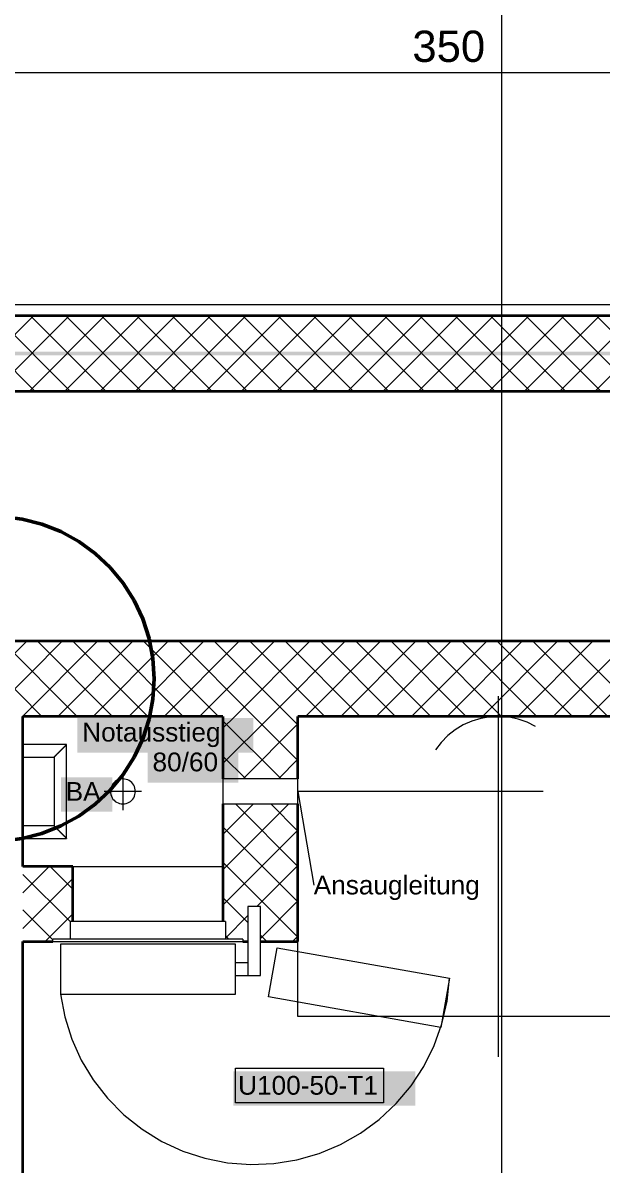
# Model space of a CAD drawing. Extents: x -1132 to 613, y -233 to 616.
# Drawn here: x -973.7 to -927.4, y 448.1 to 539.4 of the extents above; entities that cross this region are included whole.
import ezdxf
from ezdxf.lldxf.tags import DXFTag

# ---------------------------------------------------------------- set-up
doc = ezdxf.new("R2010")
doc.units = 0
doc.layers.get('0').update_dxf_attribs({"lineweight": 13})
for name, color, linetype, lineweight in [('A-____-NOTE-TEXT', 7, 'Continuous', 9), ('A-DETL-____-THIN', 7, 'Continuous', 9), ('A-DETL-GENF-HDLN', 7, '_Verdeckte Linien_', 9), ('A-DOOR-____-HDLN', 7, '_Verdeckte Linien_', 9), ('A-DOOR-____-IDEN', 7, 'Continuous', 5), ('A-DOOR-____-OTLN', 7, 'Continuous', 9), ('A-DOOR-FRAM-OTLN', 7, 'Continuous', 9), ('A-WALL-____-MCUT', 7, 'Continuous', 35), ('A-WALL-____-PATT', 7, 'Continuous', 35), ('I-WALL-____-OTLN', 7, 'Continuous', 9), ('M-HVAC-DUCT-IDEN', 7, 'Continuous', 5), ('M-HVAC-DUCT-OTLN', 7, 'Continuous', 9), ('Q-SPCQ-____-HDLN', 7, '_Verdeckte Linien_', 9), ('S-GRID-____-OTLN', 7, 'Continuous', 5), ('Vertikale Erschließung', 7, 'Continuous', 9)]:
    doc.layers.add(name, color=color, linetype=linetype, lineweight=lineweight)
for name, color, linetype, lineweight, true_color in [('A-DETL-____-OTLN', 5, 'Continuous', 9, 0x0000ff), ('EL01_VVV_Mass Blitzschutz', 3, 'Continuous', 13, 0x00ff00), ('EL01_WAN_Leitung_Potentialausgleich', 1, 'fein_strichliert', 13, 0xff0000)]:
    doc.layers.add(name, color=color, linetype=linetype, lineweight=lineweight, true_color=true_color)
doc.styles.get("Standard").update_dxf_attribs({"font": 'arial.ttf'})
tags = doc.linetypes.add('_Rasterlinie_', pattern=[0.375, 0.2, -0.05, 0.075, -0.05]).pattern_tags.tags
tags[10:11] = [DXFTag(74, 4), DXFTag(75, 0), DXFTag(340, '0'), DXFTag(46, 1.0), DXFTag(50, 0.0), DXFTag(44, 0.0), DXFTag(45, 0.0)]
tags[8:9] = [DXFTag(74, 4), DXFTag(75, 0), DXFTag(340, '0'), DXFTag(46, 1.0), DXFTag(50, 0.0), DXFTag(44, 0.0), DXFTag(45, 0.0)]
tags[6:7] = [DXFTag(74, 4), DXFTag(75, 0), DXFTag(340, '0'), DXFTag(46, 1.0), DXFTag(50, 0.0), DXFTag(44, 0.0), DXFTag(45, 0.0)]
tags[4:5] = [DXFTag(74, 4), DXFTag(75, 0), DXFTag(340, '0'), DXFTag(46, 1.0), DXFTag(50, 0.0), DXFTag(44, 0.0), DXFTag(45, 0.0)]
tags = doc.linetypes.add('_Strichliert - Fein_', pattern=[0.15, 0.1, -0.05]).pattern_tags.tags
tags[6:7] = [DXFTag(74, 4), DXFTag(75, 0), DXFTag(340, '0'), DXFTag(46, 1.0), DXFTag(50, 0.0), DXFTag(44, 0.0), DXFTag(45, 0.0)]
tags[4:5] = [DXFTag(74, 4), DXFTag(75, 0), DXFTag(340, '0'), DXFTag(46, 1.0), DXFTag(50, 0.0), DXFTag(44, 0.0), DXFTag(45, 0.0)]
tags = doc.linetypes.add('_Strichpunkt - Fein_', pattern=[0.2, 0.1, -0.05, 0, -0.05]).pattern_tags.tags
tags[10:11] = [DXFTag(74, 4), DXFTag(75, 0), DXFTag(340, '0'), DXFTag(46, 1.0), DXFTag(50, 0.0), DXFTag(44, 0.0), DXFTag(45, 0.0)]
tags[8:9] = [DXFTag(74, 4), DXFTag(75, 0), DXFTag(340, '0'), DXFTag(46, 1.0), DXFTag(50, 0.0), DXFTag(44, 0.0), DXFTag(45, 0.0)]
tags[6:7] = [DXFTag(74, 4), DXFTag(75, 0), DXFTag(340, '0'), DXFTag(46, 1.0), DXFTag(50, 0.0), DXFTag(44, 0.0), DXFTag(45, 0.0)]
tags[4:5] = [DXFTag(74, 4), DXFTag(75, 0), DXFTag(340, '0'), DXFTag(46, 1.0), DXFTag(50, 0.0), DXFTag(44, 0.0), DXFTag(45, 0.0)]
tags = doc.linetypes.add('_Verdeckte Linien_', pattern=[0.15, 0.1, -0.05]).pattern_tags.tags
tags[6:7] = [DXFTag(74, 4), DXFTag(75, 0), DXFTag(340, '0'), DXFTag(46, 1.0), DXFTag(50, 0.0), DXFTag(44, 0.0), DXFTag(45, 0.0)]
tags[4:5] = [DXFTag(74, 4), DXFTag(75, 0), DXFTag(340, '0'), DXFTag(46, 1.0), DXFTag(50, 0.0), DXFTag(44, 0.0), DXFTag(45, 0.0)]
tags = doc.linetypes.add('fein_strichliert', pattern=[4, 1, -2, 1]).pattern_tags.tags
tags[8:9] = [DXFTag(74, 4), DXFTag(75, 0), DXFTag(340, '0'), DXFTag(46, 0.0), DXFTag(50, 0.0), DXFTag(44, 0.0), DXFTag(45, 0.0)]
tags[6:7] = [DXFTag(74, 4), DXFTag(75, 0), DXFTag(340, '0'), DXFTag(46, 0.0), DXFTag(50, 0.0), DXFTag(44, 0.0), DXFTag(45, 0.0)]
tags[4:5] = [DXFTag(74, 4), DXFTag(75, 0), DXFTag(340, '0'), DXFTag(46, 0.0), DXFTag(50, 0.0), DXFTag(44, 0.0), DXFTag(45, 0.0)]

# ---------------------------------------------------------------- blocks, each defined once
blk = doc.blocks.new('Referenz-A0UJ2EK7XE', base_point=(-1124.077, -162.872))
at = {"layer": 'A-____-NOTE-TEXT', "color": 0, "linetype": 'Continuous', "lineweight": 5, "ltscale": 0.13}
for p, q in [((-965.706, 479.478), (-965.706, 476.478)), ((-966.572, 478.478), (-966.63, 478.361)), ((-966.499, 478.587), (-966.572, 478.478)), ((-966.413, 478.685), (-966.499, 478.587)), ((-966.315, 478.772), (-966.413, 478.685)), ((-966.206, 478.844), (-966.315, 478.772)), ((-966.089, 478.902), (-966.206, 478.844)), ((-965.965, 478.944), (-966.089, 478.902)), ((-965.837, 478.97), (-965.965, 478.944)), ((-965.706, 478.978), (-965.837, 478.97)), ((-965.576, 478.97), (-965.706, 478.978)), ((-965.447, 478.944), (-965.576, 478.97)), ((-965.323, 478.902), (-965.447, 478.944)), ((-965.206, 478.844), (-965.323, 478.902)), ((-965.097, 478.772), (-965.206, 478.844)), ((-964.999, 478.685), (-965.097, 478.772)), ((-964.913, 478.587), (-964.999, 478.685)), ((-964.84, 478.478), (-964.913, 478.587)), ((-964.782, 478.361), (-964.84, 478.478)), ((-964.206, 477.978), (-967.206, 477.978)), ((-966.698, 478.109), (-966.706, 477.978)), ((-966.706, 477.978), (-966.698, 477.848)), ((-966.672, 478.237), (-966.698, 478.109)), ((-966.698, 477.848), (-966.672, 477.719)), ((-966.63, 478.361), (-966.672, 478.237)), ((-966.672, 477.719), (-966.63, 477.596)), ((-966.63, 477.596), (-966.572, 477.478)), ((-966.572, 477.478), (-966.499, 477.369)), ((-964.913, 477.369), (-964.84, 477.478)), ((-964.84, 477.478), (-964.782, 477.596)), ((-964.74, 478.237), (-964.782, 478.361)), ((-964.782, 477.596), (-964.74, 477.719)), ((-964.715, 478.109), (-964.74, 478.237)), ((-964.74, 477.719), (-964.715, 477.848)), ((-964.706, 477.978), (-964.715, 478.109)), ((-964.715, 477.848), (-964.706, 477.978)), ((-966.499, 477.369), (-966.413, 477.271)), ((-966.413, 477.271), (-966.315, 477.185)), ((-966.315, 477.185), (-966.206, 477.112)), ((-966.206, 477.112), (-966.089, 477.054)), ((-966.089, 477.054), (-965.965, 477.012)), ((-965.965, 477.012), (-965.837, 476.987)), ((-965.837, 476.987), (-965.706, 476.978)), ((-965.706, 476.978), (-965.576, 476.987)), ((-965.576, 476.987), (-965.447, 477.012)), ((-965.447, 477.012), (-965.323, 477.054)), ((-965.323, 477.054), (-965.206, 477.112)), ((-965.206, 477.112), (-965.097, 477.185)), ((-965.097, 477.185), (-964.999, 477.271)), ((-964.999, 477.271), (-964.913, 477.369))]:
    blk.add_line(p, q, dxfattribs=at)
at = {"layer": 'A-____-NOTE-TEXT', "color": 7, "linetype": 'Continuous', "lineweight": 5, "ltscale": 0.13, "true_color": 0xffffff}
for points in [[(-969.336, 481.088), (-955.278, 481.088), (-969.336, 483.841)], [(-955.278, 481.088), (-969.336, 483.841), (-955.278, 483.841)], [(-963.713, 478.683), (-956.47, 478.683), (-963.713, 481.46)], [(-956.47, 478.683), (-963.713, 481.46), (-956.47, 481.46)], [(-970.657, 476.35), (-966.54, 476.35), (-970.657, 479.103)], [(-966.54, 476.35), (-970.657, 479.103), (-966.54, 479.103)]]:
    blk.add_solid(points, dxfattribs=at)
at = {"layer": 'A-DETL-____-OTLN', "color": 0, "linetype": '_Strichliert - Fein_', "ltscale": 0.13}
blk.add_line((64.013, 516.859), (-1115.804, 516.859), dxfattribs=at)
at = {"layer": 'A-DETL-____-THIN', "color": 0, "linetype": 'Continuous', "ltscale": 0.13}
for p, q in [((-956.706, 465.778), (-970.706, 465.778)), ((-970.706, 465.778), (-970.706, 461.778)), ((-956.706, 461.778), (-956.706, 465.778)), ((-970.706, 461.778), (-956.706, 461.778))]:
    blk.add_line(p, q, dxfattribs=at)
at = {"layer": 'A-DETL-GENF-HDLN', "color": 0, "linetype": '_Verdeckte Linien_', "ltscale": 0.13}
for p, q in [((-935.706, 485.578), (-935.706, 456.778)), ((-951.706, 459.978), (-951.706, 483.978)), ((-951.706, 483.978), (-940.706, 483.978)), ((-936.335, 483.945), (-937.078, 483.819)), ((-935.582, 483.977), (-936.335, 483.945)), ((-934.831, 483.914), (-935.582, 483.977)), ((-934.093, 483.757), (-934.831, 483.914)), ((-932.706, 483.978), (-919.706, 483.978)), ((-938.489, 483.294), (-939.133, 482.903)), ((-937.8, 483.601), (-938.489, 483.294)), ((-937.078, 483.819), (-937.8, 483.601)), ((-933.381, 483.51), (-934.093, 483.757)), ((-932.706, 483.174), (-933.381, 483.51)), ((-939.724, 482.435), (-940.251, 481.896)), ((-939.133, 482.903), (-939.724, 482.435)), ((-940.251, 481.896), (-940.706, 481.295)), ((-932.106, 477.978), (-951.706, 477.978)), ((-954.076, 461.548), (-953.382, 465.487)), ((-953.382, 465.487), (-939.594, 463.056)), ((-939.594, 463.056), (-940.289, 459.117)), ((-940.289, 459.117), (-954.076, 461.548)), ((-919.706, 459.978), (-951.706, 459.978))]:
    blk.add_line(p, q, dxfattribs=at)
at = {"layer": 'A-DOOR-____-HDLN', "color": 0, "linetype": '_Verdeckte Linien_', "ltscale": 0.13}
for p, q in [((-939.788, 461.22), (-939.593, 463.064)), ((-970.706, 461.778), (-970.36, 459.957)), ((-940.2, 459.413), (-939.788, 461.22)), ((-970.36, 459.957), (-969.8, 458.19)), ((-940.822, 457.666), (-940.2, 459.413)), ((-969.8, 458.19), (-969.036, 456.501)), ((-941.648, 456.006), (-940.822, 457.666)), ((-969.036, 456.501), (-968.076, 454.915)), ((-942.664, 454.456), (-941.648, 456.006)), ((-968.076, 454.915), (-966.936, 453.453)), ((-943.856, 453.036), (-942.664, 454.456)), ((-966.936, 453.453), (-965.63, 452.137)), ((-945.208, 451.768), (-943.856, 453.036)), ((-965.63, 452.137), (-964.178, 450.985)), ((-946.701, 450.669), (-945.208, 451.768)), ((-964.178, 450.985), (-962.6, 450.012)), ((-948.314, 449.754), (-946.701, 450.669)), ((-962.6, 450.012), (-960.917, 449.234)), ((-960.917, 449.234), (-959.154, 448.66)), ((-950.023, 449.037), (-948.314, 449.754)), ((-959.154, 448.66), (-957.336, 448.299)), ((-957.336, 448.299), (-955.488, 448.155)), ((-953.636, 448.232), (-951.805, 448.527)), ((-951.805, 448.527), (-950.023, 449.037)), ((-955.488, 448.155), (-953.636, 448.232))]:
    blk.add_line(p, q, dxfattribs=at)
at = {"layer": 'A-DOOR-____-IDEN', "color": 0, "linetype": 'Continuous', "ltscale": 0.13}
for p, q in [((-956.696, 455.857), (-944.856, 455.857)), ((-956.696, 453.077), (-956.696, 455.857)), ((-944.856, 455.857), (-944.856, 453.077)), ((-944.856, 453.077), (-956.696, 453.077))]:
    blk.add_line(p, q, dxfattribs=at)
at = {"layer": 'A-DOOR-____-IDEN', "color": 7, "linetype": 'Continuous', "ltscale": 0.13, "true_color": 0xffffff}
for points in [[(-956.871, 452.855), (-942.332, 452.855), (-956.871, 455.614)], [(-942.332, 452.855), (-956.871, 455.614), (-942.332, 455.614)]]:
    blk.add_solid(points, dxfattribs=at)
at = {"layer": 'A-DOOR-____-OTLN', "color": 0, "linetype": 'Continuous', "ltscale": 0.13}
for p, q in [((-954.71, 468.778), (-955.71, 468.778)), ((-955.71, 468.778), (-955.71, 463.278)), ((-954.71, 463.278), (-954.71, 468.778)), ((-955.71, 464.278), (-956.706, 464.278)), ((-956.706, 463.278), (-955.71, 463.278)), ((-955.71, 463.278), (-954.71, 463.278))]:
    blk.add_line(p, q, dxfattribs=at)
at = {"layer": 'A-DOOR-FRAM-OTLN', "color": 0, "linetype": 'Continuous', "ltscale": 0.13}
for p, q in [((-969.906, 466.178), (-969.906, 467.578)), ((-957.506, 467.578), (-969.906, 467.578)), ((-957.506, 467.578), (-957.506, 466.178)), ((-971.306, 465.978), (-971.306, 466.178)), ((-956.106, 466.178), (-971.306, 466.178)), ((-971.306, 465.978), (-956.106, 465.978)), ((-956.106, 466.178), (-956.106, 465.978))]:
    blk.add_line(p, q, dxfattribs=at)
at = {"layer": 'A-WALL-____-MCUT', "color": 0, "linetype": 'Continuous', "ltscale": 0.35}
for p, q in [((51.194, 515.978), (-1115.804, 515.978)), ((-1115.804, 509.978), (-789.506, 509.978)), ((-854.606, 489.978), (-1115.804, 489.978)), ((-973.706, 471.978), (-973.706, 483.978)), ((-957.706, 483.978), (-973.706, 483.978)), ((-957.706, 483.978), (-957.706, 478.978)), ((-864.606, 483.978), (-951.706, 483.978)), ((-951.706, 478.978), (-951.706, 483.978)), ((-957.706, 476.978), (-957.706, 467.578)), ((-951.706, 465.978), (-951.706, 476.978)), ((-969.706, 471.978), (-973.706, 471.978)), ((-969.706, 467.578), (-969.706, 471.978)), ((-973.706, 390.578), (-973.706, 465.978)), ((-973.706, 465.978), (-971.306, 465.978)), ((-956.106, 465.978), (-955.71, 465.978)), ((-954.71, 465.978), (-951.706, 465.978))]:
    blk.add_line(p, q, dxfattribs=at)
at = {"layer": 'A-WALL-____-PATT', "color": 0, "linetype": 'Continuous', "lineweight": 9, "ltscale": 0.13}
for p, q in [((-978.842, 509.978), (-972.842, 515.978)), ((-972.74, 509.978), (-978.74, 515.978)), ((-976.014, 509.978), (-970.014, 515.978)), ((-969.911, 509.978), (-975.911, 515.978)), ((-973.185, 509.978), (-967.185, 515.978)), ((-967.083, 509.978), (-973.083, 515.978)), ((-970.357, 509.978), (-964.357, 515.978)), ((-964.255, 509.978), (-970.255, 515.978)), ((-967.529, 509.978), (-961.529, 515.978)), ((-961.426, 509.978), (-967.426, 515.978)), ((-964.7, 509.978), (-958.7, 515.978)), ((-958.598, 509.978), (-964.598, 515.978)), ((-961.872, 509.978), (-955.872, 515.978)), ((-955.769, 509.978), (-961.769, 515.978)), ((-959.043, 509.978), (-953.043, 515.978)), ((-952.941, 509.978), (-958.941, 515.978)), ((-956.215, 509.978), (-950.215, 515.978)), ((-950.112, 509.978), (-956.112, 515.978)), ((-953.386, 509.978), (-947.386, 515.978)), ((-947.284, 509.978), (-953.284, 515.978)), ((-950.558, 509.978), (-944.558, 515.978)), ((-944.456, 509.978), (-950.456, 515.978)), ((-947.73, 509.978), (-941.73, 515.978)), ((-941.627, 509.978), (-947.627, 515.978)), ((-944.901, 509.978), (-938.901, 515.978)), ((-938.799, 509.978), (-944.799, 515.978)), ((-942.073, 509.978), (-936.073, 515.978)), ((-935.97, 509.978), (-941.97, 515.978)), ((-939.244, 509.978), (-933.244, 515.978)), ((-933.142, 509.978), (-939.142, 515.978)), ((-936.416, 509.978), (-930.416, 515.978)), ((-930.313, 509.978), (-936.313, 515.978)), ((-933.588, 509.978), (-927.588, 515.978)), ((-927.485, 509.978), (-933.485, 515.978)), ((-930.759, 509.978), (-924.759, 515.978)), ((-924.657, 509.978), (-930.657, 515.978)), ((-927.931, 509.978), (-921.931, 515.978)), ((-921.828, 509.978), (-927.828, 515.978)), ((-979.387, 483.978), (-973.387, 489.978)), ((-972.196, 483.978), (-978.196, 489.978)), ((-976.558, 483.978), (-970.558, 489.978)), ((-969.367, 483.978), (-975.367, 489.978)), ((-973.73, 483.978), (-967.73, 489.978)), ((-966.539, 483.978), (-972.539, 489.978)), ((-970.901, 483.978), (-964.901, 489.978)), ((-963.71, 483.978), (-969.71, 489.978)), ((-968.073, 483.978), (-962.073, 489.978)), ((-960.882, 483.978), (-966.882, 489.978)), ((-965.244, 483.978), (-959.244, 489.978)), ((-958.054, 483.978), (-964.054, 489.978)), ((-962.416, 483.978), (-956.416, 489.978)), ((-955.225, 483.978), (-961.225, 489.978)), ((-959.588, 483.978), (-953.588, 489.978)), ((-952.397, 483.978), (-958.397, 489.978)), ((-956.759, 483.978), (-950.759, 489.978)), ((-949.568, 483.978), (-955.568, 489.978)), ((-953.931, 483.978), (-947.931, 489.978)), ((-946.74, 483.978), (-952.74, 489.978)), ((-951.102, 483.978), (-945.102, 489.978)), ((-943.911, 483.978), (-949.911, 489.978)), ((-948.274, 483.978), (-942.274, 489.978)), ((-941.083, 483.978), (-947.083, 489.978)), ((-945.445, 483.978), (-939.445, 489.978)), ((-938.255, 483.978), (-944.255, 489.978)), ((-942.617, 483.978), (-936.617, 489.978)), ((-935.426, 483.978), (-941.426, 489.978)), ((-939.789, 483.978), (-933.789, 489.978)), ((-932.598, 483.978), (-938.598, 489.978)), ((-936.96, 483.978), (-930.96, 489.978)), ((-929.769, 483.978), (-935.769, 489.978)), ((-934.132, 483.978), (-928.132, 489.978)), ((-926.941, 483.978), (-932.941, 489.978)), ((-931.303, 483.978), (-925.303, 489.978)), ((-924.112, 483.978), (-930.112, 489.978)), ((-928.475, 483.978), (-922.475, 489.978)), ((-957.706, 483.031), (-956.759, 483.978)), ((-957.706, 480.203), (-953.931, 483.978)), ((-951.706, 480.459), (-955.225, 483.978)), ((-951.706, 483.288), (-952.397, 483.978)), ((-953.054, 478.978), (-957.706, 483.631)), ((-956.102, 478.978), (-951.706, 483.374)), ((-955.882, 478.978), (-957.706, 480.802)), ((-953.274, 478.978), (-951.706, 480.546)), ((-957.706, 474.546), (-955.274, 476.978)), ((-957.706, 471.718), (-952.445, 476.978)), ((-951.706, 471.974), (-956.71, 476.978)), ((-951.706, 474.802), (-953.882, 476.978)), ((-951.706, 469.145), (-957.706, 475.145)), ((-957.706, 468.889), (-951.706, 474.889)), ((-951.706, 466.317), (-957.706, 472.317)), ((-954.989, 468.778), (-951.706, 472.061)), ((-973.706, 469.86), (-971.588, 471.978)), ((-969.906, 467.546), (-973.706, 471.346)), ((-969.706, 470.175), (-971.509, 471.978)), ((-973.706, 467.031), (-969.706, 471.031)), ((-955.71, 467.492), (-957.706, 469.489)), ((-971.306, 466.118), (-973.706, 468.518)), ((-954.71, 466.229), (-951.706, 469.232)), ((-971.931, 465.978), (-969.706, 468.203)), ((-957.506, 466.261), (-955.71, 468.057)), ((-957.224, 466.178), (-957.506, 466.46)), ((-954.196, 465.978), (-954.71, 466.492)), ((-952.132, 465.978), (-951.706, 466.404))]:
    blk.add_line(p, q, dxfattribs=at)
at = {"layer": 'I-WALL-____-OTLN', "color": 0, "linetype": 'Continuous', "ltscale": 0.13}
blk.add_line((-969.706, 471.978), (-957.706, 471.978), dxfattribs=at)
at = {"layer": 'M-HVAC-DUCT-IDEN', "color": 0, "linetype": 'Continuous', "ltscale": 0.13}
blk.add_line((-951.706, 477.978), (-950.449, 470.475), dxfattribs=at)
at = {"layer": 'M-HVAC-DUCT-OTLN', "color": 0, "linetype": '_Strichpunkt - Fein_', "ltscale": 0.13}
for p, q in [((-951.706, 478.978), (-957.706, 478.978)), ((-957.706, 478.978), (-957.706, 476.978)), ((-951.706, 476.978), (-951.706, 478.978)), ((-957.706, 476.978), (-951.706, 476.978))]:
    blk.add_line(p, q, dxfattribs=at)
at = {"layer": 'Q-SPCQ-____-HDLN', "color": 0, "linetype": '_Verdeckte Linien_', "ltscale": 0.13}
blk.add_line((-935.706, 483.978), (-935.706, 459.978), dxfattribs=at)
at = {"layer": 'S-GRID-____-OTLN', "color": 0, "linetype": '_Rasterlinie_', "ltscale": 0.13}
blk.add_line((-935.406, -159.103), (-935.406, 585.978), dxfattribs=at)
at = {"layer": 'Vertikale Erschließung', "color": 0, "linetype": 'Continuous', "ltscale": 0.13}
for p, q in [((-970.206, 481.728), (-973.706, 481.728)), ((-970.809, 481.125), (-970.804, 481.131)), ((-970.804, 481.131), (-970.798, 481.136)), ((-970.798, 481.136), (-970.793, 481.141)), ((-970.793, 481.141), (-970.788, 481.147)), ((-970.788, 481.147), (-970.782, 481.152)), ((-970.782, 481.152), (-970.777, 481.158)), ((-970.777, 481.158), (-970.771, 481.163)), ((-970.771, 481.163), (-970.766, 481.168)), ((-970.766, 481.168), (-970.76, 481.174)), ((-970.76, 481.174), (-970.755, 481.179)), ((-970.755, 481.179), (-970.75, 481.185)), ((-970.75, 481.185), (-970.744, 481.19)), ((-970.744, 481.19), (-970.739, 481.196)), ((-970.739, 481.196), (-970.733, 481.201)), ((-970.733, 481.201), (-970.728, 481.206)), ((-970.728, 481.206), (-970.722, 481.212)), ((-970.722, 481.212), (-970.717, 481.217)), ((-970.717, 481.217), (-970.712, 481.223)), ((-970.712, 481.223), (-970.706, 481.228)), ((-970.706, 481.228), (-970.701, 481.234)), ((-970.701, 481.234), (-970.695, 481.239)), ((-970.695, 481.239), (-970.69, 481.245)), ((-970.69, 481.245), (-970.684, 481.25)), ((-970.684, 481.25), (-970.679, 481.256)), ((-970.679, 481.256), (-970.674, 481.261)), ((-970.674, 481.261), (-970.668, 481.266)), ((-970.668, 481.266), (-970.663, 481.272)), ((-970.663, 481.272), (-970.657, 481.277)), ((-970.657, 481.277), (-970.652, 481.283)), ((-970.652, 481.283), (-970.646, 481.288)), ((-970.646, 481.288), (-970.641, 481.294)), ((-970.641, 481.294), (-970.635, 481.299)), ((-970.635, 481.299), (-970.63, 481.304)), ((-970.63, 481.304), (-970.625, 481.31)), ((-970.625, 481.31), (-970.619, 481.315)), ((-970.619, 481.315), (-970.614, 481.32)), ((-970.614, 481.32), (-970.608, 481.326)), ((-970.608, 481.326), (-970.603, 481.331)), ((-970.603, 481.331), (-970.598, 481.336)), ((-970.598, 481.336), (-970.592, 481.342)), ((-970.592, 481.342), (-970.587, 481.347)), ((-970.587, 481.347), (-970.582, 481.352)), ((-970.582, 481.352), (-970.577, 481.358)), ((-970.577, 481.358), (-970.571, 481.363)), ((-970.571, 481.363), (-970.566, 481.368)), ((-970.566, 481.368), (-970.561, 481.373)), ((-970.561, 481.373), (-970.556, 481.379)), ((-970.556, 481.379), (-970.551, 481.384)), ((-970.551, 481.384), (-970.546, 481.389)), ((-970.546, 481.389), (-970.54, 481.394)), ((-970.54, 481.394), (-970.535, 481.399)), ((-970.535, 481.399), (-970.53, 481.404)), ((-970.53, 481.404), (-970.525, 481.409)), ((-970.525, 481.409), (-970.52, 481.415)), ((-970.52, 481.415), (-970.515, 481.42)), ((-970.515, 481.42), (-970.51, 481.425)), ((-970.51, 481.425), (-970.505, 481.43)), ((-970.505, 481.43), (-970.5, 481.435)), ((-970.5, 481.435), (-970.495, 481.44)), ((-970.495, 481.44), (-970.49, 481.444)), ((-970.49, 481.444), (-970.485, 481.449)), ((-970.485, 481.449), (-970.48, 481.454)), ((-970.48, 481.454), (-970.475, 481.459)), ((-970.475, 481.459), (-970.47, 481.464)), ((-970.47, 481.464), (-970.466, 481.469)), ((-970.466, 481.469), (-970.461, 481.474)), ((-970.461, 481.474), (-970.456, 481.478)), ((-970.456, 481.478), (-970.451, 481.483)), ((-970.451, 481.483), (-970.447, 481.488)), ((-970.447, 481.488), (-970.442, 481.492)), ((-970.442, 481.492), (-970.438, 481.497)), ((-970.438, 481.497), (-970.433, 481.501)), ((-970.433, 481.501), (-970.428, 481.506)), ((-970.428, 481.506), (-970.424, 481.511)), ((-970.424, 481.511), (-970.419, 481.515)), ((-970.419, 481.515), (-970.415, 481.519)), ((-970.415, 481.519), (-970.411, 481.524)), ((-970.411, 481.524), (-970.406, 481.528)), ((-970.406, 481.528), (-970.402, 481.533)), ((-970.402, 481.533), (-970.393, 481.541)), ((-970.393, 481.541), (-970.385, 481.55)), ((-970.385, 481.55), (-970.376, 481.558)), ((-970.376, 481.558), (-970.368, 481.566)), ((-970.368, 481.566), (-970.36, 481.574)), ((-970.36, 481.574), (-970.353, 481.582)), ((-970.353, 481.582), (-970.349, 481.586)), ((-970.349, 481.586), (-970.345, 481.589)), ((-970.345, 481.589), (-970.341, 481.593)), ((-970.341, 481.593), (-970.338, 481.597)), ((-970.338, 481.597), (-970.334, 481.601)), ((-970.334, 481.601), (-970.33, 481.604)), ((-970.33, 481.604), (-970.327, 481.608)), ((-970.327, 481.608), (-970.323, 481.611)), ((-970.323, 481.611), (-970.32, 481.615)), ((-970.32, 481.615), (-970.316, 481.618)), ((-970.316, 481.618), (-970.313, 481.622)), ((-970.313, 481.622), (-970.309, 481.625)), ((-970.309, 481.625), (-970.303, 481.631)), ((-970.303, 481.631), (-970.297, 481.638)), ((-970.297, 481.638), (-970.29, 481.644)), ((-970.29, 481.644), (-970.284, 481.65)), ((-970.284, 481.65), (-970.279, 481.656)), ((-970.279, 481.656), (-970.273, 481.661)), ((-970.273, 481.661), (-970.268, 481.667)), ((-970.268, 481.667), (-970.263, 481.672)), ((-970.263, 481.672), (-970.258, 481.677)), ((-970.258, 481.677), (-970.253, 481.681)), ((-970.253, 481.681), (-970.248, 481.686)), ((-970.248, 481.686), (-970.244, 481.69)), ((-970.244, 481.69), (-970.24, 481.694)), ((-970.24, 481.694), (-970.236, 481.698)), ((-970.236, 481.698), (-970.233, 481.702)), ((-970.233, 481.702), (-970.229, 481.705)), ((-970.229, 481.705), (-970.226, 481.708)), ((-970.226, 481.708), (-970.223, 481.711)), ((-970.223, 481.711), (-970.218, 481.716)), ((-970.218, 481.716), (-970.214, 481.721)), ((-970.214, 481.721), (-970.21, 481.724)), ((-970.21, 481.724), (-970.208, 481.726)), ((-970.208, 481.726), (-970.207, 481.728)), ((-970.207, 481.728), (-970.206, 481.728)), ((-970.206, 474.228), (-970.206, 481.728)), ((-973.706, 480.728), (-971.206, 480.728)), ((-971.206, 480.729), (-971.204, 480.73)), ((-971.206, 480.728), (-971.206, 480.729)), ((-971.206, 480.728), (-971.206, 475.228)), ((-971.204, 480.73), (-971.202, 480.733)), ((-971.202, 480.733), (-971.198, 480.736)), ((-971.198, 480.736), (-971.194, 480.74)), ((-971.194, 480.74), (-971.189, 480.745)), ((-971.189, 480.745), (-971.186, 480.748)), ((-971.186, 480.748), (-971.183, 480.751)), ((-971.183, 480.751), (-971.18, 480.755)), ((-971.18, 480.755), (-971.176, 480.758)), ((-971.176, 480.758), (-971.172, 480.762)), ((-971.172, 480.762), (-971.168, 480.766)), ((-971.168, 480.766), (-971.164, 480.771)), ((-971.164, 480.771), (-971.159, 480.775)), ((-971.159, 480.775), (-971.154, 480.78)), ((-971.154, 480.78), (-971.15, 480.785)), ((-971.15, 480.785), (-971.144, 480.79)), ((-971.144, 480.79), (-971.139, 480.795)), ((-971.139, 480.795), (-971.134, 480.801)), ((-971.134, 480.801), (-971.128, 480.807)), ((-971.128, 480.807), (-971.122, 480.813)), ((-971.122, 480.813), (-971.116, 480.819)), ((-971.116, 480.819), (-971.109, 480.825)), ((-971.109, 480.825), (-971.103, 480.832)), ((-971.103, 480.832), (-971.099, 480.835)), ((-971.099, 480.835), (-971.096, 480.838)), ((-971.096, 480.838), (-971.093, 480.842)), ((-971.093, 480.842), (-971.089, 480.845)), ((-971.089, 480.845), (-971.085, 480.849)), ((-971.085, 480.849), (-971.082, 480.852)), ((-971.082, 480.852), (-971.078, 480.856)), ((-971.078, 480.856), (-971.075, 480.86)), ((-971.075, 480.86), (-971.071, 480.863)), ((-971.071, 480.863), (-971.067, 480.867)), ((-971.067, 480.867), (-971.063, 480.871)), ((-971.063, 480.871), (-971.06, 480.875)), ((-971.06, 480.875), (-971.052, 480.883)), ((-971.052, 480.883), (-971.044, 480.89)), ((-971.044, 480.89), (-971.036, 480.899)), ((-971.036, 480.899), (-971.027, 480.907)), ((-971.027, 480.907), (-971.019, 480.915)), ((-971.019, 480.915), (-971.01, 480.924)), ((-971.01, 480.924), (-971.002, 480.933)), ((-971.002, 480.933), (-970.993, 480.941)), ((-970.993, 480.941), (-970.984, 480.95)), ((-970.984, 480.95), (-970.975, 480.96)), ((-970.975, 480.96), (-970.965, 480.969)), ((-970.965, 480.969), (-970.956, 480.978)), ((-970.956, 480.978), (-970.951, 480.983)), ((-970.951, 480.983), (-970.947, 480.988)), ((-970.947, 480.988), (-970.942, 480.993)), ((-970.942, 480.993), (-970.937, 480.997)), ((-970.937, 480.997), (-970.932, 481.002)), ((-970.932, 481.002), (-970.927, 481.007)), ((-970.927, 481.007), (-970.922, 481.012)), ((-970.922, 481.012), (-970.917, 481.017)), ((-970.917, 481.017), (-970.913, 481.022)), ((-970.913, 481.022), (-970.908, 481.027)), ((-970.908, 481.027), (-970.902, 481.032)), ((-970.902, 481.032), (-970.897, 481.037)), ((-970.897, 481.037), (-970.892, 481.042)), ((-970.892, 481.042), (-970.887, 481.047)), ((-970.887, 481.047), (-970.882, 481.052)), ((-970.882, 481.052), (-970.877, 481.057)), ((-970.877, 481.057), (-970.872, 481.062)), ((-970.872, 481.062), (-970.867, 481.068)), ((-970.867, 481.068), (-970.862, 481.073)), ((-970.862, 481.073), (-970.856, 481.078)), ((-970.856, 481.078), (-970.851, 481.083)), ((-970.851, 481.083), (-970.846, 481.088)), ((-970.846, 481.088), (-970.841, 481.094)), ((-970.841, 481.094), (-970.836, 481.099)), ((-970.836, 481.099), (-970.83, 481.104)), ((-970.83, 481.104), (-970.825, 481.109)), ((-970.825, 481.109), (-970.82, 481.115)), ((-970.82, 481.115), (-970.814, 481.12)), ((-970.814, 481.12), (-970.809, 481.125)), ((-971.206, 475.228), (-973.706, 475.228)), ((-971.206, 475.228), (-971.206, 475.228)), ((-971.206, 475.228), (-971.204, 475.226)), ((-971.204, 475.226), (-971.202, 475.224)), ((-971.202, 475.224), (-971.198, 475.221)), ((-971.198, 475.221), (-971.194, 475.216)), ((-971.194, 475.216), (-971.189, 475.211)), ((-971.189, 475.211), (-971.186, 475.208)), ((-971.186, 475.208), (-971.183, 475.205)), ((-971.183, 475.205), (-971.18, 475.202)), ((-971.18, 475.202), (-971.176, 475.198)), ((-971.176, 475.198), (-971.172, 475.194)), ((-971.172, 475.194), (-971.168, 475.19)), ((-971.168, 475.19), (-971.164, 475.186)), ((-971.164, 475.186), (-971.159, 475.181)), ((-971.159, 475.181), (-971.155, 475.177)), ((-971.155, 475.177), (-971.15, 475.172)), ((-971.15, 475.172), (-971.144, 475.167)), ((-971.144, 475.167), (-971.139, 475.161)), ((-971.139, 475.161), (-971.134, 475.156)), ((-971.134, 475.156), (-971.128, 475.15)), ((-971.128, 475.15), (-971.122, 475.144)), ((-971.122, 475.144), (-971.116, 475.138)), ((-971.116, 475.138), (-971.109, 475.131)), ((-971.109, 475.131), (-971.103, 475.125)), ((-971.103, 475.125), (-971.099, 475.122)), ((-971.099, 475.122), (-971.096, 475.118)), ((-971.096, 475.118), (-971.093, 475.115)), ((-971.093, 475.115), (-971.089, 475.111)), ((-971.089, 475.111), (-971.086, 475.108)), ((-971.086, 475.108), (-971.082, 475.104)), ((-971.082, 475.104), (-971.078, 475.1)), ((-971.078, 475.1), (-971.075, 475.097)), ((-971.075, 475.097), (-971.071, 475.093)), ((-971.071, 475.093), (-971.067, 475.089)), ((-971.067, 475.089), (-971.063, 475.086)), ((-971.063, 475.086), (-971.06, 475.082)), ((-971.06, 475.082), (-971.052, 475.074)), ((-971.052, 475.074), (-971.044, 475.066)), ((-971.044, 475.066), (-971.036, 475.058)), ((-971.036, 475.058), (-971.027, 475.05)), ((-971.027, 475.05), (-971.019, 475.041)), ((-971.019, 475.041), (-971.01, 475.033)), ((-971.01, 475.033), (-971.002, 475.024)), ((-971.002, 475.024), (-970.993, 475.015)), ((-970.993, 475.015), (-970.984, 475.006)), ((-970.984, 475.006), (-970.975, 474.997)), ((-970.975, 474.997), (-970.965, 474.988)), ((-970.965, 474.988), (-970.956, 474.978)), ((-970.956, 474.978), (-970.951, 474.974)), ((-970.951, 474.974), (-970.947, 474.969)), ((-970.947, 474.969), (-970.942, 474.964)), ((-970.942, 474.964), (-970.937, 474.959)), ((-970.937, 474.959), (-970.932, 474.954)), ((-970.932, 474.954), (-970.927, 474.95)), ((-970.927, 474.95), (-970.922, 474.945)), ((-970.922, 474.945), (-970.917, 474.94)), ((-970.917, 474.94), (-970.912, 474.935)), ((-970.912, 474.935), (-970.907, 474.93)), ((-970.907, 474.93), (-970.902, 474.925)), ((-970.902, 474.925), (-970.897, 474.92)), ((-970.897, 474.92), (-970.892, 474.914)), ((-970.892, 474.914), (-970.887, 474.909)), ((-970.887, 474.909), (-970.882, 474.904)), ((-970.882, 474.904), (-970.877, 474.899)), ((-970.877, 474.899), (-970.872, 474.894)), ((-970.872, 474.894), (-970.867, 474.889)), ((-970.867, 474.889), (-970.862, 474.884)), ((-970.862, 474.884), (-970.856, 474.878)), ((-970.856, 474.878), (-970.851, 474.873)), ((-970.851, 474.873), (-970.846, 474.868)), ((-970.846, 474.868), (-970.841, 474.863)), ((-970.841, 474.863), (-970.836, 474.858)), ((-970.836, 474.858), (-970.83, 474.852)), ((-970.83, 474.852), (-970.825, 474.847)), ((-970.825, 474.847), (-970.82, 474.842)), ((-970.82, 474.842), (-970.814, 474.837)), ((-970.814, 474.837), (-970.809, 474.831)), ((-970.809, 474.831), (-970.804, 474.826)), ((-970.804, 474.826), (-970.798, 474.821)), ((-970.798, 474.821), (-970.793, 474.815)), ((-970.793, 474.815), (-970.788, 474.81)), ((-970.788, 474.81), (-970.782, 474.804)), ((-970.782, 474.804), (-970.777, 474.799)), ((-970.777, 474.799), (-970.771, 474.794)), ((-970.771, 474.794), (-970.766, 474.788)), ((-970.766, 474.788), (-970.761, 474.783)), ((-970.761, 474.783), (-970.755, 474.777)), ((-970.755, 474.777), (-970.75, 474.772)), ((-970.75, 474.772), (-970.744, 474.766)), ((-970.744, 474.766), (-970.739, 474.761)), ((-970.739, 474.761), (-970.733, 474.755)), ((-970.733, 474.755), (-970.728, 474.75)), ((-970.728, 474.75), (-970.722, 474.745)), ((-970.722, 474.745), (-970.717, 474.739)), ((-970.717, 474.739), (-970.712, 474.734)), ((-973.706, 474.228), (-970.206, 474.228)), ((-970.712, 474.734), (-970.706, 474.728)), ((-970.706, 474.728), (-970.701, 474.723)), ((-970.701, 474.723), (-970.695, 474.717)), ((-970.695, 474.717), (-970.69, 474.712)), ((-970.69, 474.712), (-970.684, 474.707)), ((-970.684, 474.707), (-970.679, 474.701)), ((-970.679, 474.701), (-970.673, 474.696)), ((-970.673, 474.696), (-970.668, 474.69)), ((-970.668, 474.69), (-970.663, 474.685)), ((-970.663, 474.685), (-970.657, 474.679)), ((-970.657, 474.679), (-970.652, 474.674)), ((-970.652, 474.674), (-970.646, 474.668)), ((-970.646, 474.668), (-970.641, 474.663)), ((-970.641, 474.663), (-970.635, 474.658)), ((-970.635, 474.658), (-970.63, 474.652)), ((-970.63, 474.652), (-970.625, 474.647)), ((-970.625, 474.647), (-970.619, 474.641)), ((-970.619, 474.641), (-970.614, 474.636)), ((-970.614, 474.636), (-970.609, 474.631)), ((-970.609, 474.631), (-970.603, 474.625)), ((-970.603, 474.625), (-970.598, 474.62)), ((-970.598, 474.62), (-970.593, 474.615)), ((-970.593, 474.615), (-970.587, 474.609)), ((-970.587, 474.609), (-970.582, 474.604)), ((-970.582, 474.604), (-970.577, 474.599)), ((-970.577, 474.599), (-970.571, 474.594)), ((-970.571, 474.594), (-970.566, 474.588)), ((-970.566, 474.588), (-970.561, 474.583)), ((-970.561, 474.583), (-970.556, 474.578)), ((-970.556, 474.578), (-970.551, 474.573)), ((-970.551, 474.573), (-970.545, 474.568)), ((-970.545, 474.568), (-970.54, 474.563)), ((-970.54, 474.563), (-970.535, 474.557)), ((-970.535, 474.557), (-970.53, 474.552)), ((-970.53, 474.552), (-970.525, 474.547)), ((-970.525, 474.547), (-970.52, 474.542)), ((-970.52, 474.542), (-970.515, 474.537)), ((-970.515, 474.537), (-970.51, 474.532)), ((-970.51, 474.532), (-970.505, 474.527)), ((-970.505, 474.527), (-970.5, 474.522)), ((-970.5, 474.522), (-970.495, 474.517)), ((-970.495, 474.517), (-970.49, 474.512)), ((-970.49, 474.512), (-970.485, 474.507)), ((-970.485, 474.507), (-970.48, 474.502)), ((-970.48, 474.502), (-970.475, 474.497)), ((-970.475, 474.497), (-970.47, 474.492)), ((-970.47, 474.492), (-970.466, 474.488)), ((-970.466, 474.488), (-970.461, 474.483)), ((-970.461, 474.483), (-970.456, 474.478)), ((-970.456, 474.478), (-970.451, 474.474)), ((-970.451, 474.474), (-970.447, 474.469)), ((-970.447, 474.469), (-970.442, 474.464)), ((-970.442, 474.464), (-970.437, 474.46)), ((-970.437, 474.46), (-970.433, 474.455)), ((-970.433, 474.455), (-970.428, 474.451)), ((-970.428, 474.451), (-970.424, 474.446)), ((-970.424, 474.446), (-970.419, 474.442)), ((-970.419, 474.442), (-970.415, 474.437)), ((-970.415, 474.437), (-970.41, 474.433)), ((-970.41, 474.433), (-970.406, 474.428)), ((-970.406, 474.428), (-970.402, 474.424)), ((-970.402, 474.424), (-970.393, 474.415)), ((-970.393, 474.415), (-970.385, 474.407)), ((-970.385, 474.407), (-970.376, 474.399)), ((-970.376, 474.399), (-970.368, 474.39)), ((-970.368, 474.39), (-970.36, 474.382)), ((-970.36, 474.382), (-970.353, 474.375)), ((-970.353, 474.375), (-970.349, 474.371)), ((-970.349, 474.371), (-970.345, 474.367)), ((-970.345, 474.367), (-970.341, 474.363)), ((-970.341, 474.363), (-970.337, 474.36)), ((-970.337, 474.36), (-970.334, 474.356)), ((-970.334, 474.356), (-970.33, 474.352)), ((-970.33, 474.352), (-970.327, 474.349)), ((-970.327, 474.349), (-970.323, 474.345)), ((-970.323, 474.345), (-970.32, 474.342)), ((-970.32, 474.342), (-970.316, 474.338)), ((-970.316, 474.338), (-970.313, 474.335)), ((-970.313, 474.335), (-970.309, 474.332)), ((-970.309, 474.332), (-970.303, 474.325)), ((-970.303, 474.325), (-970.297, 474.319)), ((-970.297, 474.319), (-970.29, 474.313)), ((-970.29, 474.313), (-970.284, 474.307)), ((-970.284, 474.307), (-970.279, 474.301)), ((-970.279, 474.301), (-970.273, 474.295)), ((-970.273, 474.295), (-970.268, 474.29)), ((-970.268, 474.29), (-970.263, 474.285)), ((-970.263, 474.285), (-970.258, 474.28)), ((-970.258, 474.28), (-970.253, 474.275)), ((-970.253, 474.275), (-970.248, 474.271)), ((-970.248, 474.271), (-970.244, 474.266)), ((-970.244, 474.266), (-970.24, 474.262)), ((-970.24, 474.262), (-970.236, 474.258)), ((-970.236, 474.258), (-970.233, 474.255)), ((-970.233, 474.255), (-970.229, 474.251)), ((-970.229, 474.251), (-970.226, 474.248)), ((-970.226, 474.248), (-970.223, 474.245)), ((-970.223, 474.245), (-970.218, 474.24)), ((-970.218, 474.24), (-970.214, 474.236)), ((-970.214, 474.236), (-970.21, 474.233)), ((-970.21, 474.233), (-970.208, 474.23)), ((-970.208, 474.23), (-970.207, 474.229)), ((-970.207, 474.229), (-970.206, 474.228))]:
    blk.add_line(p, q, dxfattribs=at)
at = {"layer": 'A-____-NOTE-TEXT', "color": 0, "linetype": 'Continuous', "lineweight": 5, "ltscale": 0.13, "char_height": 1.5, "attachment_point": 1}
for s, insert in [('{\\fArial;Notausstieg}', (-968.961, 483.466)), ('{\\fArial;80/60}', (-963.338, 481.085)), ('{\\fArial;BA}', (-970.282, 478.728))]:
    blk.add_mtext(s, dxfattribs=dict(at, insert=insert))
at = {"layer": 'A-DOOR-____-IDEN', "color": 0, "linetype": 'Continuous', "ltscale": 0.13, "insert": (-956.496, 455.239), "char_height": 1.5, "attachment_point": 1}
blk.add_mtext('{\\fArial;U100-50-T1}', dxfattribs=at)
at = {"layer": 'M-HVAC-DUCT-IDEN', "color": 0, "linetype": 'Continuous', "ltscale": 0.13, "insert": (-950.449, 471.247), "char_height": 1.5, "attachment_point": 1}
blk.add_mtext('{\\fArial;Ansaugleitung}', dxfattribs=at)
blk = doc.blocks.new('Kreis-A0UJ2ELXXE', base_point=(-989.204, 474.004))
at = {"color": 0, "linetype": 'ByBlock', "lineweight": -2, "ltscale": 0.5}
for p, q in [((-978.64, 499.748), (-980.221, 499.342)), ((-977.02, 499.953), (-978.64, 499.748)), ((-975.388, 499.953), (-977.02, 499.953)), ((-973.768, 499.748), (-975.388, 499.953)), ((-972.187, 499.342), (-973.768, 499.748)), ((-981.739, 498.741), (-983.17, 497.955)), ((-980.221, 499.342), (-981.739, 498.741)), ((-970.669, 498.741), (-972.187, 499.342)), ((-969.238, 497.955), (-970.669, 498.741)), ((-983.17, 497.955), (-984.491, 496.995)), ((-967.918, 496.995), (-969.238, 497.955)), ((-984.491, 496.995), (-985.681, 495.877)), ((-966.728, 495.877), (-967.918, 496.995)), ((-985.681, 495.877), (-986.721, 494.62)), ((-965.687, 494.62), (-966.728, 495.877)), ((-986.721, 494.62), (-987.596, 493.241)), ((-964.812, 493.241), (-965.687, 494.62)), ((-987.596, 493.241), (-988.291, 491.764)), ((-964.117, 491.764), (-964.812, 493.241)), ((-988.291, 491.764), (-988.796, 490.211)), ((-963.613, 490.211), (-964.117, 491.764)), ((-988.796, 490.211), (-989.102, 488.608)), ((-963.307, 488.608), (-963.613, 490.211)), ((-989.102, 488.608), (-989.204, 486.978)), ((-963.204, 486.978), (-963.307, 488.608)), ((-989.204, 486.978), (-989.102, 485.349)), ((-963.307, 485.349), (-963.204, 486.978)), ((-989.102, 485.349), (-988.796, 483.745)), ((-963.613, 483.745), (-963.307, 485.349)), ((-988.796, 483.745), (-988.291, 482.193)), ((-964.117, 482.193), (-963.613, 483.745)), ((-988.291, 482.193), (-987.596, 480.716)), ((-964.812, 480.716), (-964.117, 482.193)), ((-987.596, 480.716), (-986.721, 479.337)), ((-965.687, 479.337), (-964.812, 480.716)), ((-986.721, 479.337), (-985.681, 478.079)), ((-966.728, 478.079), (-965.687, 479.337)), ((-985.681, 478.079), (-984.491, 476.962)), ((-967.918, 476.962), (-966.728, 478.079)), ((-984.491, 476.962), (-983.17, 476.002)), ((-969.238, 476.002), (-967.918, 476.962)), ((-983.17, 476.002), (-981.739, 475.216)), ((-970.669, 475.216), (-969.238, 476.002)), ((-981.739, 475.216), (-980.221, 474.615)), ((-972.187, 474.615), (-970.669, 475.216)), ((-980.221, 474.615), (-978.64, 474.209)), ((-978.64, 474.209), (-977.02, 474.004)), ((-977.02, 474.004), (-975.388, 474.004)), ((-975.388, 474.004), (-973.768, 474.209)), ((-973.768, 474.209), (-972.187, 474.615))]:
    blk.add_line(p, q, dxfattribs=at)
blk = doc.blocks.new('Maß-A0UJ2EPFXE', base_point=(-976.615, 512.978))
at = {"color": 0, "lineweight": -2}
for p, q in [((-976.202, 536.447), (-976.202, 512.978)), ((-903.411, 536.447), (-903.411, 512.978)), ((-975.788, 535.861), (-976.615, 535.033)), ((-976.202, 535.447), (-903.411, 535.447)), ((-902.998, 535.861), (-903.825, 535.033))]:
    blk.add_line(p, q, dxfattribs=at)
at = {"color": 0, "lineweight": -2, "insert": (-942.563, 538.78), "char_height": 2.5, "attachment_point": 1}
blk.add_mtext('{\\fArial;350}', dxfattribs=at)
blk = doc.blocks.new('Polylinie-A0UJ2EQ9XE', base_point=(-1861.481, -463.722))
at = {"color": 0, "linetype": 'ByBlock', "lineweight": -2, "ltscale": 0.13}
for points in [[(-1115.804, 512.828), (48.046, 512.828), (-1115.804, 513.128)], [(48.046, 512.828), (-1115.804, 513.128), (48.346, 513.128)]]:
    blk.add_solid(points, dxfattribs=at)

msp = doc.modelspace()

# ---------------------------------------------------------------- block references
at = {"color": 9, "lineweight": 25, "ltscale": 0.25, "true_color": 0xc0c0c0}
msp.add_blockref('Referenz-A0UJ2EK7XE', (-1124.077, -162.872), dxfattribs=at)
at = {"layer": 'EL01_VVV_Mass Blitzschutz', "linetype": 'Continuous', "ltscale": 0.13}
msp.add_blockref('Maß-A0UJ2EPFXE', (-976.615, 512.978), dxfattribs=at)
at = {"layer": 'EL01_WAN_Leitung_Potentialausgleich', "linetype": 'ByBlock', "ltscale": 0.13}
msp.add_blockref('Polylinie-A0UJ2EQ9XE', (-1861.481, -463.722), dxfattribs=at)
at = {"layer": 'EL01_WAN_Leitung_Potentialausgleich', "linetype": 'ByBlock', "lineweight": 50, "ltscale": 0.5}
msp.add_blockref('Kreis-A0UJ2ELXXE', (-989.204, 474.004), dxfattribs=at)

doc.saveas('drawing.dxf')
